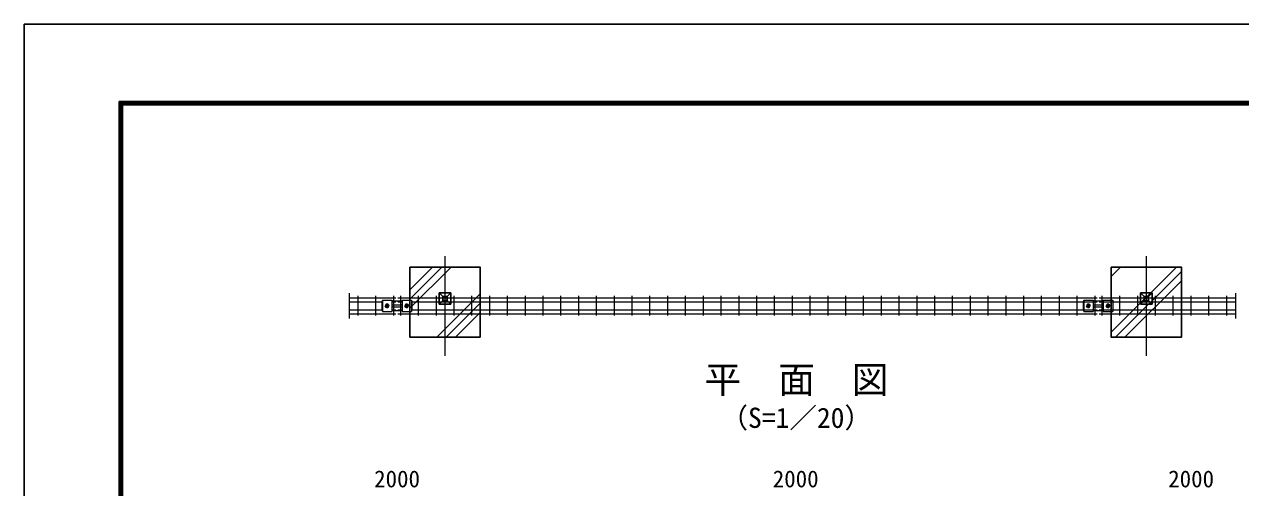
# Model space of a CAD drawing. Units: millimetres, scale not verified. Extents: x -4200 to 4200, y -2970 to 2970.
# Drawn here: x -4200 to -731, y 1649 to 2970 of the extents above; entities that cross this region are included whole.
import ezdxf
from ezdxf.enums import TextEntityAlignment as Align

# ---------------------------------------------------------------- set-up
doc = ezdxf.new("R2010")
doc.units = ezdxf.units.MM
doc.header["$LTSCALE"] = 10
doc.linetypes.add('USER1', pattern=[50.8, 31.75, -6.35, 6.35, -6.35])
for name, color, linetype, lineweight in [('0-0_D-TTL-TXT', 7, 'Continuous', 25), ('0-1_D-STR-DIM', 7, 'Continuous', 13), ('0-2_D-STR3', 3, 'Continuous', 13), ('0-3_D-BMK', 2, 'USER1', 13), ('0-4_D-STR1', 1, 'Continuous', 25), ('0-5_D-STR2', 7, 'Continuous', 13), ('0-A_D-STR4', 7, 'Continuous', 25), ('0-B_D-DCR-HCH', 7, 'Continuous', 13), ('0-C_D-TTL', 7, 'Continuous', 25)]:
    doc.layers.add(name, color=color, linetype=linetype, lineweight=lineweight)
doc.styles.add('ＭＳ ゴシック', font='')
doc.styles.get('ＭＳ ゴシック').set_extended_font_data('MS Gothic')

msp = doc.modelspace()

# ---------------------------------------------------------------- linework, layer by layer
at = {"layer": '0-1_D-STR-DIM'}
for p, q in [((-3273.97, 2203.08), (-3273.97, 2130.88)), ((-746.11, 2203.08), (-746.11, 2130.88))]:
    msp.add_line(p, q, dxfattribs=at)
at = {"layer": '0-2_D-STR3'}
for p, q in [((-3180.41, 2180.89), (-3180.41, 2153.89)), ((-3178.91, 2180.89), (-3180.41, 2180.89)), ((-3180.41, 2153.89), (-3178.91, 2153.89)), ((-3178.91, 2183.47), (-3151.91, 2183.47)), ((-3178.91, 2183.47), (-3178.91, 2151.31)), ((-3178.91, 2151.31), (-3151.91, 2151.31)), ((-3167.96, 2171.81), (-3170.51, 2167.39)), ((-3167.96, 2162.98), (-3170.51, 2167.39)), ((-3168.24, 2169.51), (-3166.83, 2168.1)), ((-3168.24, 2165.27), (-3166.83, 2166.69)), ((-3162.86, 2171.81), (-3167.96, 2171.81)), ((-3162.86, 2162.98), (-3167.96, 2162.98)), ((-3167.53, 2170.22), (-3166.12, 2168.81)), ((-3167.53, 2164.56), (-3166.12, 2165.98)), ((-3163.29, 2170.22), (-3164.71, 2168.81)), ((-3163.29, 2164.56), (-3164.71, 2165.98)), ((-3162.58, 2169.51), (-3164, 2168.1)), ((-3162.58, 2165.27), (-3164, 2166.69)), ((-3162.86, 2171.81), (-3160.32, 2167.39)), ((-3162.86, 2162.98), (-3160.32, 2167.39)), ((-3151.91, 2183.47), (-3151.91, 2151.31)), ((-3122.91, 2180.89), (-3151.91, 2180.89)), ((-3151.91, 2153.89), (-3122.91, 2153.89)), ((-3150.91, 2169.89), (-3123.91, 2169.89)), ((-3150.91, 2164.89), (-3123.91, 2164.89)), ((-3122.91, 2183.47), (-3122.91, 2151.31)), ((-3122.91, 2183.47), (-3095.91, 2183.47)), ((-3122.91, 2151.31), (-3095.91, 2151.31)), ((-3111.96, 2171.81), (-3114.51, 2167.39)), ((-3111.96, 2162.98), (-3114.51, 2167.39)), ((-3112.24, 2169.51), (-3110.83, 2168.1)), ((-3112.24, 2165.27), (-3110.83, 2166.69)), ((-3106.86, 2171.81), (-3111.96, 2171.81)), ((-3106.86, 2162.98), (-3111.96, 2162.98)), ((-3111.53, 2170.22), (-3110.12, 2168.81)), ((-3111.53, 2164.56), (-3110.12, 2165.98)), ((-3107.29, 2170.22), (-3108.71, 2168.81)), ((-3107.29, 2164.56), (-3108.71, 2165.98)), ((-3106.58, 2169.51), (-3108, 2168.1)), ((-3106.58, 2165.27), (-3108, 2166.69)), ((-3106.86, 2171.81), (-3104.32, 2167.39)), ((-3106.86, 2162.98), (-3104.32, 2167.39)), ((-3095.91, 2183.47), (-3095.91, 2151.31)), ((-3094.41, 2180.89), (-3095.91, 2180.89)), ((-3095.91, 2153.89), (-3094.41, 2153.89)), ((-3094.41, 2153.89), (-3094.41, 2180.89)), ((-1180.41, 2180.89), (-1180.41, 2153.89)), ((-1178.91, 2180.89), (-1180.41, 2180.89)), ((-1180.41, 2153.89), (-1178.91, 2153.89)), ((-1178.91, 2183.47), (-1151.91, 2183.47)), ((-1178.91, 2183.47), (-1178.91, 2151.31)), ((-1178.91, 2151.31), (-1151.91, 2151.31)), ((-1167.96, 2171.81), (-1170.51, 2167.39)), ((-1167.96, 2162.98), (-1170.51, 2167.39)), ((-1168.24, 2169.51), (-1166.83, 2168.1)), ((-1168.24, 2165.27), (-1166.83, 2166.69)), ((-1162.86, 2171.81), (-1167.96, 2171.81)), ((-1162.86, 2162.98), (-1167.96, 2162.98)), ((-1167.53, 2170.22), (-1166.12, 2168.81)), ((-1167.53, 2164.56), (-1166.12, 2165.98)), ((-1163.29, 2170.22), (-1164.71, 2168.81)), ((-1163.29, 2164.56), (-1164.71, 2165.98)), ((-1162.58, 2169.51), (-1164, 2168.1)), ((-1162.58, 2165.27), (-1164, 2166.69)), ((-1162.86, 2171.81), (-1160.32, 2167.39)), ((-1162.86, 2162.98), (-1160.32, 2167.39)), ((-1151.91, 2183.47), (-1151.91, 2151.31)), ((-1122.91, 2180.89), (-1151.91, 2180.89)), ((-1151.91, 2153.89), (-1122.91, 2153.89)), ((-1150.91, 2169.89), (-1123.91, 2169.89)), ((-1150.91, 2164.89), (-1123.91, 2164.89)), ((-1122.91, 2183.47), (-1122.91, 2151.31)), ((-1122.91, 2183.47), (-1095.91, 2183.47)), ((-1122.91, 2151.31), (-1095.91, 2151.31)), ((-1111.96, 2171.81), (-1114.51, 2167.39)), ((-1111.96, 2162.98), (-1114.51, 2167.39)), ((-1112.24, 2169.51), (-1110.83, 2168.1)), ((-1112.24, 2165.27), (-1110.83, 2166.69)), ((-1106.86, 2171.81), (-1111.96, 2171.81)), ((-1106.86, 2162.98), (-1111.96, 2162.98)), ((-1111.53, 2170.22), (-1110.12, 2168.81)), ((-1111.53, 2164.56), (-1110.12, 2165.98)), ((-1107.29, 2170.22), (-1108.71, 2168.81)), ((-1107.29, 2164.56), (-1108.71, 2165.98)), ((-1106.58, 2169.51), (-1108, 2168.1)), ((-1106.58, 2165.27), (-1108, 2166.69)), ((-1106.86, 2171.81), (-1104.32, 2167.39)), ((-1106.86, 2162.98), (-1104.32, 2167.39)), ((-1095.91, 2183.47), (-1095.91, 2151.31)), ((-1094.41, 2180.89), (-1095.91, 2180.89)), ((-1095.91, 2153.89), (-1094.41, 2153.89)), ((-1094.41, 2153.89), (-1094.41, 2180.89))]:
    msp.add_line(p, q, dxfattribs=at)
for centre in [(-3165.41, 2167.39), (-3109.41, 2167.39), (-1165.41, 2167.39), (-1109.41, 2167.39)]:
    msp.add_circle(centre, 4.41, dxfattribs=at)
for centre, radius, start, end in [((-3167.89, 2169.87), 0.5, 44.99953, 224.99952), ((-3167.89, 2164.92), 0.5, 135, 314.99998), ((-3165.41, 2168.64), 3.75, 57.53826, 122.46174), ((-3165.41, 2166.14), 3.75, 237.53826, 302.46174), ((-3167.53, 2167.39), 1, 314.99999, 45), ((-3165.41, 2169.51), 1, 225.00001, 314.99999), ((-3165.41, 2165.27), 1, 45, 135), ((-3163.29, 2167.39), 1, 135, 225.00001), ((-3162.94, 2169.87), 0.5, 315, 135), ((-3162.94, 2164.92), 0.5, 225.00001, 44.99999), ((-3150.91, 2167.39), 2.5, 90, 113.57818), ((-3150.91, 2167.39), 2.5, 246.42182, 270), ((-3123.91, 2167.39), 2.5, 66.42182, 90), ((-3123.91, 2167.39), 2.5, 270, 293.57818), ((-3111.89, 2169.87), 0.5, 44.99953, 224.99952), ((-3111.89, 2164.92), 0.5, 135, 314.99998), ((-3109.41, 2168.64), 3.75, 57.53826, 122.46174), ((-3109.41, 2166.14), 3.75, 237.53826, 302.46174), ((-3111.53, 2167.39), 1, 314.99999, 45), ((-3109.41, 2169.51), 1, 225.00001, 314.99999), ((-3109.41, 2165.27), 1, 45, 135), ((-3107.29, 2167.39), 1, 135, 225.00001), ((-3106.94, 2169.87), 0.5, 315, 135), ((-3106.94, 2164.92), 0.5, 225.00001, 44.99999), ((-1167.89, 2169.87), 0.5, 44.99953, 224.99952), ((-1167.89, 2164.92), 0.5, 135, 314.99998), ((-1165.41, 2168.64), 3.75, 57.53826, 122.46174), ((-1165.41, 2166.14), 3.75, 237.53826, 302.46174), ((-1167.53, 2167.39), 1, 314.99999, 45), ((-1165.41, 2169.51), 1, 225.00001, 314.99999), ((-1165.41, 2165.27), 1, 45, 135), ((-1163.29, 2167.39), 1, 135, 225.00001), ((-1162.94, 2169.87), 0.5, 315, 135), ((-1162.94, 2164.92), 0.5, 225.00001, 44.99999), ((-1150.91, 2167.39), 2.5, 90, 113.57818), ((-1150.91, 2167.39), 2.5, 246.42182, 270), ((-1123.91, 2167.39), 2.5, 66.42182, 90), ((-1123.91, 2167.39), 2.5, 270, 293.57818), ((-1111.89, 2169.87), 0.5, 44.99953, 224.99952), ((-1111.89, 2164.92), 0.5, 135, 314.99998), ((-1109.41, 2168.64), 3.75, 57.53826, 122.46174), ((-1109.41, 2166.14), 3.75, 237.53826, 302.46174), ((-1111.53, 2167.39), 1, 314.99999, 45), ((-1109.41, 2169.51), 1, 225.00001, 314.99999), ((-1109.41, 2165.27), 1, 45, 135), ((-1107.29, 2167.39), 1, 135, 225.00001), ((-1106.94, 2169.87), 0.5, 315, 135), ((-1106.94, 2164.92), 0.5, 225.00001, 44.99999)]:
    msp.add_arc(centre, radius, start, end, dxfattribs=at)
at = {"layer": '0-3_D-BMK'}
for p, q in [((-3000.45, 2308.89), (-3000.45, 2025.19)), ((-1000.45, 2308.89), (-1000.45, 2025.19))]:
    msp.add_line(p, q, dxfattribs=at)
at = {"layer": '0-4_D-STR1'}
for p, q in [((-2983.95, 2204.79), (-3016.95, 2204.79)), ((-3006.45, 2194.29), (-3016.95, 2204.79)), ((-3016.95, 2171.79), (-3016.95, 2204.79)), ((-2994.45, 2194.29), (-2983.95, 2204.79)), ((-2983.95, 2204.79), (-2983.95, 2171.79)), ((-983.95, 2204.79), (-1016.95, 2204.79)), ((-1016.95, 2171.79), (-1016.95, 2204.79)), ((-1006.45, 2194.29), (-1016.95, 2204.79)), ((-994.45, 2194.29), (-1006.45, 2194.29)), ((-1006.45, 2194.29), (-1006.45, 2182.29)), ((-994.45, 2194.29), (-983.95, 2204.79)), ((-994.45, 2194.29), (-994.45, 2182.29)), ((-983.95, 2204.79), (-983.95, 2171.79)), ((-3006.45, 2182.29), (-3016.95, 2171.79)), ((-3016.95, 2171.79), (-2983.95, 2171.79)), ((-2983.95, 2171.79), (-2994.45, 2182.29)), ((-1006.45, 2182.29), (-1016.95, 2171.79)), ((-1016.95, 2171.79), (-983.95, 2171.79)), ((-994.45, 2182.29), (-1006.45, 2182.29)), ((-983.95, 2171.79), (-994.45, 2182.29))]:
    msp.add_line(p, q, dxfattribs=at)
for points in [[(-2994.45, 2194.29), (-3006.45, 2194.29), (-3006.45, 2182.29)], [(-2994.45, 2194.29), (-2994.45, 2182.29), (-3006.45, 2182.29)]]:
    msp.add_lwpolyline(points, dxfattribs=at)
at = {"layer": '0-5_D-STR2'}
for p, q in [((-3273.97, 2189.99), (-3140.41, 2189.99)), ((-3248.93, 2195.39), (-3248.93, 2139.39)), ((-3198.16, 2195.39), (-3198.16, 2139.39)), ((-3147.39, 2195.39), (-3147.39, 2139.39)), ((-3134.41, 2189.99), (-1140.41, 2189.99)), ((-3127.44, 2195.39), (-3127.44, 2139.39)), ((-3076.67, 2195.39), (-3076.67, 2139.39)), ((-3025.9, 2195.39), (-3025.9, 2139.39)), ((-2975.13, 2195.39), (-2975.13, 2139.39)), ((-2924.36, 2195.39), (-2924.36, 2139.39)), ((-2873.59, 2195.39), (-2873.59, 2139.39)), ((-2822.82, 2195.39), (-2822.82, 2139.39)), ((-2772.05, 2195.39), (-2772.05, 2139.39)), ((-2721.28, 2195.39), (-2721.28, 2139.39)), ((-2670.51, 2195.39), (-2670.51, 2139.39)), ((-2619.74, 2195.39), (-2619.74, 2139.39)), ((-2568.98, 2195.39), (-2568.98, 2139.39)), ((-2518.21, 2195.39), (-2518.21, 2139.39)), ((-2467.44, 2195.39), (-2467.44, 2139.39)), ((-2416.67, 2195.39), (-2416.67, 2139.39)), ((-2365.9, 2195.39), (-2365.9, 2139.39)), ((-2315.13, 2195.39), (-2315.13, 2139.39)), ((-2264.36, 2195.39), (-2264.36, 2139.39)), ((-2213.59, 2195.39), (-2213.59, 2139.39)), ((-2162.82, 2195.39), (-2162.82, 2139.39)), ((-2112.05, 2195.39), (-2112.05, 2139.39)), ((-2061.28, 2195.39), (-2061.28, 2139.39)), ((-2010.51, 2195.39), (-2010.51, 2139.39)), ((-1959.74, 2195.39), (-1959.74, 2139.39)), ((-1908.98, 2195.39), (-1908.98, 2139.39)), ((-1858.21, 2195.39), (-1858.21, 2139.39)), ((-1807.44, 2195.39), (-1807.44, 2139.39)), ((-1756.67, 2195.39), (-1756.67, 2139.39)), ((-1705.9, 2195.39), (-1705.9, 2139.39)), ((-1655.13, 2195.39), (-1655.13, 2139.39)), ((-1604.36, 2195.39), (-1604.36, 2139.39)), ((-1553.59, 2195.39), (-1553.59, 2139.39)), ((-1502.82, 2195.39), (-1502.82, 2139.39)), ((-1452.05, 2195.39), (-1452.05, 2139.39)), ((-1401.28, 2195.39), (-1401.28, 2139.39)), ((-1350.51, 2195.39), (-1350.51, 2139.39)), ((-1299.74, 2195.39), (-1299.74, 2139.39)), ((-1248.98, 2195.39), (-1248.98, 2139.39)), ((-1198.21, 2195.39), (-1198.21, 2139.39)), ((-1147.39, 2195.39), (-1147.39, 2139.39)), ((-1134.41, 2189.99), (-746.11, 2189.99)), ((-1127.44, 2195.39), (-1127.44, 2139.39)), ((-1076.67, 2195.39), (-1076.67, 2139.39)), ((-1025.9, 2195.39), (-1025.9, 2139.39)), ((-975.13, 2195.39), (-975.13, 2139.39)), ((-924.36, 2195.39), (-924.36, 2139.39)), ((-873.59, 2195.39), (-873.59, 2139.39)), ((-822.82, 2195.39), (-822.82, 2139.39)), ((-772.05, 2195.39), (-772.05, 2139.39)), ((-3273.97, 2178.69), (-3178.91, 2178.69)), ((-3273.97, 2156.09), (-3178.91, 2156.09)), ((-3151.91, 2178.69), (-3140.41, 2178.69)), ((-3151.91, 2156.09), (-3140.41, 2156.09)), ((-3134.41, 2178.69), (-3122.91, 2178.69)), ((-3134.41, 2156.09), (-3122.91, 2156.09)), ((-3095.91, 2178.69), (-1140.41, 2178.69)), ((-3095.91, 2156.09), (-1140.41, 2156.09)), ((-1134.41, 2178.69), (-746.11, 2178.69)), ((-1134.41, 2156.09), (-746.11, 2156.09)), ((-3273.97, 2144.79), (-3140.41, 2144.79)), ((-3134.41, 2144.79), (-1140.41, 2144.79)), ((-1134.41, 2144.79), (-746.11, 2144.79))]:
    msp.add_line(p, q, dxfattribs=at)
at = {"layer": '0-A_D-STR4'}
for points in [[(-3100.45, 2277.79), (-2900.45, 2277.79), (-2900.45, 2077.79), (-3100.45, 2077.79)], [(-1100.45, 2277.79), (-900.45, 2277.79), (-900.45, 2077.79), (-1100.45, 2077.79)]]:
    msp.add_lwpolyline(points, close=True, dxfattribs=at)
at = {"layer": '0-B_D-DCR-HCH'}
for p, q in [((-3100.45, 2160.29), (-2982.95, 2277.79)), ((-3100.45, 2186.8), (-3009.47, 2277.79)), ((-3100.45, 2213.32), (-3035.98, 2277.79)), ((-1100.45, 2251.1), (-1073.76, 2277.79)), ((-1100.45, 2277.62), (-1100.28, 2277.79)), ((-1100.45, 2092), (-914.66, 2277.79)), ((-1088.15, 2077.79), (-900.45, 2265.48)), ((-1061.63, 2077.79), (-900.45, 2238.97)), ((-3023.85, 2077.79), (-2900.45, 2201.19)), ((-2997.33, 2077.79), (-2900.45, 2174.67)), ((-2970.82, 2077.79), (-2900.45, 2148.16)), ((-902.53, 2077.79), (-900.45, 2079.87))]:
    msp.add_line(p, q, dxfattribs=at)
at = {"layer": '0-C_D-TTL', "color": 2}
msp.add_lwpolyline([(-4200, 2970), (4200, 2970), (4200, -2970), (-4200, -2970)], close=True, dxfattribs=at)
at = {"layer": '0-C_D-TTL'}
for points in [[(-3930, 2750), (3930, 2750), (3930, -2750), (-3930, -2750)], [(-3927.5, 2747.5), (3927.5, 2747.5), (3927.5, -2747.5), (-3927.5, -2747.5)], [(-3925, 2745), (3925, 2745), (3925, -2745), (-3925, -2745)], [(-3922.5, 2742.5), (3922.5, 2742.5), (3922.5, -2742.5), (-3922.5, -2742.5)], [(-3920, 2740), (3920, 2740), (3920, -2740), (-3920, -2740)]]:
    msp.add_lwpolyline(points, close=True, dxfattribs=at)

# ---------------------------------------------------------------- texts
at = {"layer": '0-0_D-TTL-TXT', "style": 'ＭＳ ゴシック'}
for s, height, p in [('平\u3000面\u3000図', 76.98, (-2260.35, 1895.1)), ('（S=1／20）', 57.7, (-2214.87, 1801.9))]:
    msp.add_text(s, height=height, dxfattribs=at).set_placement(p, align=Align.BOTTOM_LEFT)
at = {"layer": '0-1_D-STR-DIM', "style": 'ＭＳ ゴシック'}
for p in [(-3202.46, 1635.38), (-2065.7, 1635.38), (-937.97, 1635.38)]:
    msp.add_text('2000', height=48.09, dxfattribs=at).set_placement(p, align=Align.BOTTOM_LEFT)

doc.saveas('drawing.dxf')
